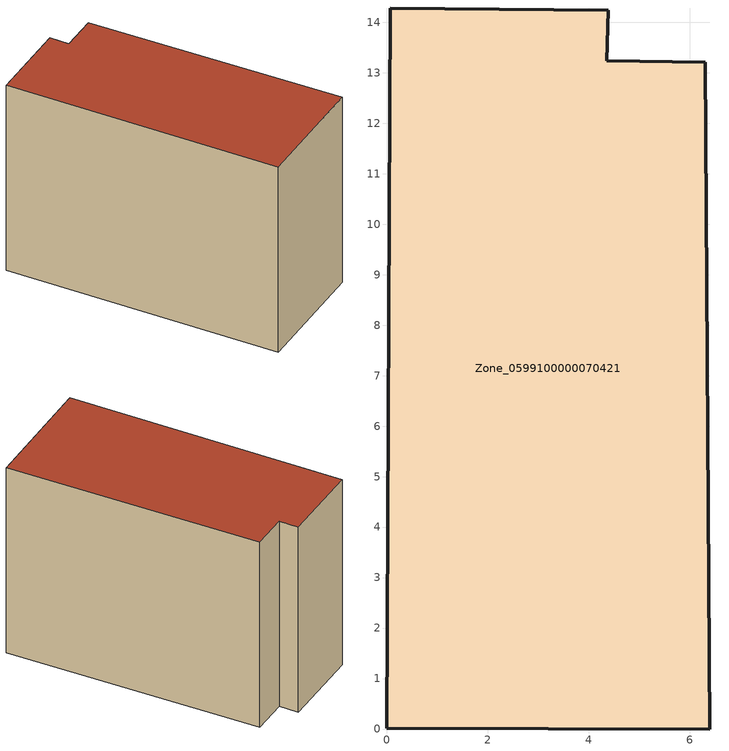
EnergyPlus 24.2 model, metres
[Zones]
Zone_0599100000070421
 floor ground (C_G): 0,0.01 0.06,14.28 4.38,14.24 4.35,13.23 6.3,13.21 6.39,0 z0
 wall outside (C_F): 4.35,13.23 4.38,14.24 0.06,14.28 0,0.01 6.39,0 6.3,13.21 4.35,13.23 z0:10.51
 roof outside (C_R): 6.39,0 6.3,13.21 4.35,13.23 4.38,14.24 0.06,14.28 0,0.01 z10.51
[BUILDING]
Pand.0599100000070421: North Axis=0; Terrain=City; Loads Convergence Tolerance Value=0.04; Temperature Convergence Tolerance Value=0.4; Solar Distribution=FullExterior; Maximum Number of Warmup Days=25; Minimum Number of Warmup Days=1
[Site:Location]
Rotterdam.The.Hague.AP_ZH_NLD Design_Conditions: Latitude=51.96; Longitude=4.45; Time Zone=1; Elevation=-4.5
[SITE:GROUNDTEMPERATURE:BUILDINGSURFACE]
18, 18, 18, 18, 18, 18, 18, 18, 18, 18, 18, 18
[MATERIAL] Thermal Absorptance=0.9; Solar Absorptance=0.7; Visible Absorptance=0.7
Name | Roughness | Thickness | Conductivity | Density | Specific Heat
G.TI.1946 | MediumSmooth | 0.15 | 1 | 540 | 1210
F.TI.1946 | Rough | 0.3 | 0.857143 | 1920 | 840
R.TI.1946 | MediumRough | 0.2 | 0.1 | 1500 | 1000
[CONSTRUCTION]
C_G: G.TI.1946
C_F: F.TI.1946
C_R: R.TI.1946
[ZONE]
Zone_0599100000070421: Type=1; Multiplier=1; Ceiling Height=Autocalculate; Volume=Autocalculate; Floor Area=autocalculate; Part of Total Floor Area=Yes
[ZONEINFILTRATION:DESIGNFLOWRATE]
Infil_Zone_0599100000070421: Zone or ZoneList or Space or SpaceList=Zone_0599100000070421; Schedule=AlwaysOn; Design Flow Rate Calculation Method=Flow/Area; Flow Rate per Floor Area=0.003; Constant Term Coefficient=1; Temperature Term Coefficient=0; Velocity Term Coefficient=0; Velocity Squared Term Coefficient=0
[HVACTEMPLATE:ZONE:IDEALLOADSAIRSYSTEM]
Zone_0599100000070421: Maximum Heating Supply Air Temperature=50; Minimum Cooling Supply Air Temperature=13; Maximum Heating Supply Air Humidity Ratio=0.0156; Minimum Cooling Supply Air Humidity Ratio=0.0077; Heating Limit=NoLimit; Cooling Limit=NoLimit; Dehumidification Control Type=ConstantSensibleHeatRatio; Cooling Sensible Heat Ratio=0.7; Dehumidification Setpoint=60; Humidification Control Type=None; Humidification Setpoint=30; Outdoor Air Method=None; Outdoor Air Flow Rate per Person=0.00944; Outdoor Air Flow Rate per Zone Floor Area=0; Outdoor Air Flow Rate per Zone=0; Demand Controlled Ventilation Type=None; Outdoor Air Economizer Type=NoEconomizer; Heat Recovery Type=None; Sensible Heat Recovery Effectiveness=0.7; Latent Heat Recovery Effectiveness=0.65
[ZONECONTROL:THERMOSTAT]
ThermostatControl_Zone_0599100000070421: Zone or ZoneList=Zone_0599100000070421; Control Type Schedule=DualSetpointControlType; Control 1=Thermostat_Zone_0599100000070421; Temperature Difference Between Cutout And Setpoint=0
[THERMOSTATSETPOINT:DUALSETPOINT]
Thermostat_Zone_0599100000070421: Heating Setpoint Temperature Schedule=HeatingSetpoint_Zone_0599100000070421; Cooling Setpoint Temperature Schedule=CoolingSetpoint_Zone_0599100000070421
[SCHEDULE:COMPACT]
HeatingSetpoint_Zone_0599100000070421: Through: 12/31, For: AllDays, Until: 24:00, 21
CoolingSetpoint_Zone_0599100000070421: Through: 12/31, For: AllDays, Until: 24:00, 24
DualSetpointControlType: Through: 12/31, For: AllDays, Until: 24:00, 4
AlwaysOn: Through: 12/31, For: AllDays, Until: 24:00, 1
